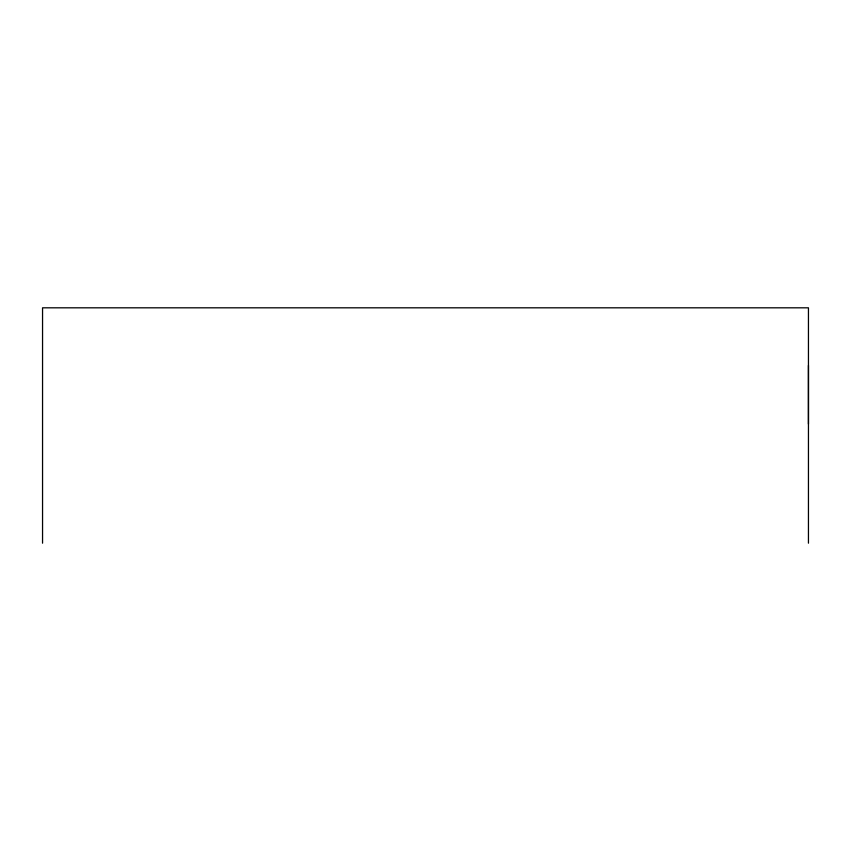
<?xml version="1.0" encoding="UTF-8"?>
<svg xmlns="http://www.w3.org/2000/svg" width="851" height="851" viewBox="0 0 851 851"><rect width="100%" height="100%" fill="white"/><g stroke="black" fill="none" stroke-linecap="round" stroke-linejoin="round"><path stroke-width="1.28" d="M808.45 424.075L808.45 365.419M808.45 543.183L808.45 307.817L42.55 307.817L42.55 543.183"/></g></svg>
